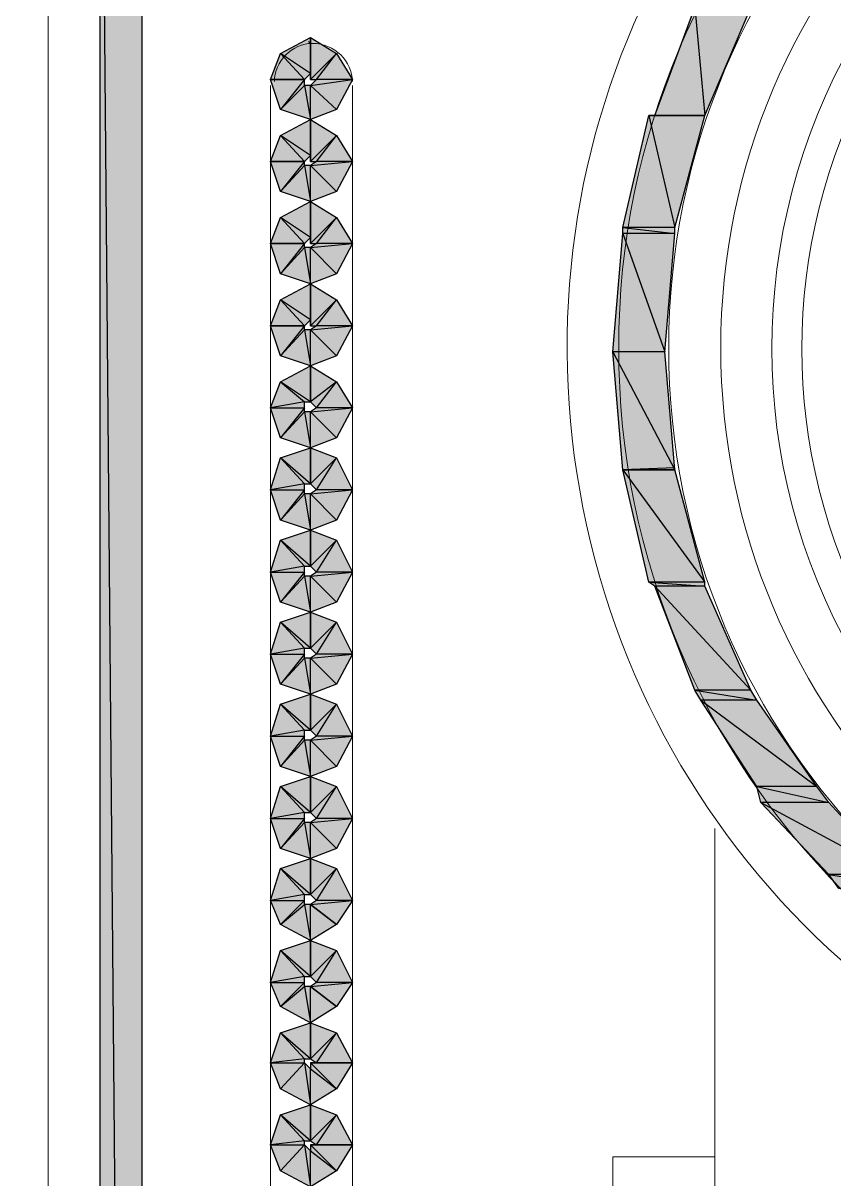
# Model space of a CAD drawing. Header units: millimetres. Extents: x 53 to 176, y -29 to 32.
# Drawn here: x 119.79 to 120.355, y -10.831 to -10.025 of the extents above; entities that cross this region are included whole.
import ezdxf

# ---------------------------------------------------------------- set-up
doc = ezdxf.new("R2010")
doc.units = ezdxf.units.MM
doc.layers.add('15 - Quadro de medição', color=6, linetype='Continuous')

msp = doc.modelspace()

# ---------------------------------------------------------------- hatches: boundary and pattern name
at = {"layer": '15 - Quadro de medição', "true_color": 0x000007}
h = msp.add_hatch(color=7, dxfattribs=at)
h.paths.add_polyline_path([(119.87278, -9.68853), (119.84345, -9.68853), (119.87278, -13.03237)])
h.paths.add_polyline_path([(119.84345, -9.68853), (119.87278, -13.03237), (119.84345, -13.03237)])
h = msp.add_hatch(color=7, dxfattribs=at)
h.paths.add_polyline_path([(119.87278, -9.68853), (119.84345, -9.68853), (119.87278, -13.03237)])
h.paths.add_polyline_path([(119.84345, -9.68853), (119.87278, -13.03237), (119.84345, -13.03237)])
h = msp.add_hatch(color=7, dxfattribs=at)
h.paths.add_polyline_path([(120.29739, -10.01398), (120.25828, -10.01398), (120.26527, -10.0894)])
h.paths.add_polyline_path([(120.25828, -10.01398), (120.26527, -10.0894), (120.23035, -10.0894)])
h = msp.add_hatch(color=7, dxfattribs=at)
h.paths.add_polyline_path([(120.01944, -10.06426), (119.9943, -10.06426), (120.00826, -10.0461)])
h.paths.add_polyline_path([(119.9943, -10.06426), (120.00826, -10.0461), (119.99011, -10.06426)])
h.paths.add_polyline_path([(120.00826, -10.0461), (119.99011, -10.06426), (119.99011, -10.03493)])
h.paths.add_polyline_path([(119.99011, -10.06426), (119.99011, -10.03493), (119.99011, -10.06007)])
h.paths.add_polyline_path([(119.99011, -10.03493), (119.99011, -10.06007), (119.96915, -10.0461)])
h.paths.add_polyline_path([(119.99011, -10.06007), (119.96915, -10.0461), (119.98591, -10.06426)])
h.paths.add_polyline_path([(119.96915, -10.0461), (119.98591, -10.06426), (119.96217, -10.06426)])
h = msp.add_hatch(color=7, dxfattribs=at)
h.paths.add_polyline_path([(119.96217, -10.06426), (119.98591, -10.06426), (119.96915, -10.08521)])
h.paths.add_polyline_path([(119.98591, -10.06426), (119.96915, -10.08521), (119.98591, -10.06845)])
h.paths.add_polyline_path([(119.96915, -10.08521), (119.98591, -10.06845), (119.99011, -10.0922)])
h.paths.add_polyline_path([(119.98591, -10.06845), (119.99011, -10.0922), (119.99011, -10.06845)])
h.paths.add_polyline_path([(119.99011, -10.0922), (119.99011, -10.06845), (120.00826, -10.08521)])
h = msp.add_hatch(color=7, dxfattribs=at)
h.paths.add_polyline_path([(120.00826, -10.08521), (119.99011, -10.06845), (120.01944, -10.06426)])
h.paths.add_polyline_path([(119.99011, -10.06845), (120.01944, -10.06426), (119.9943, -10.06426)])
h = msp.add_hatch(color=7, dxfattribs=at)
h.paths.add_polyline_path([(120.01944, -10.12153), (119.9943, -10.12153), (120.00826, -10.10337)])
h.paths.add_polyline_path([(119.9943, -10.12153), (120.00826, -10.10337), (119.99011, -10.12153)])
h.paths.add_polyline_path([(120.00826, -10.10337), (119.99011, -10.12153), (119.99011, -10.0922)])
h.paths.add_polyline_path([(119.99011, -10.12153), (119.99011, -10.0922), (119.99011, -10.11734)])
h.paths.add_polyline_path([(119.99011, -10.0922), (119.99011, -10.11734), (119.96915, -10.10337)])
h.paths.add_polyline_path([(119.99011, -10.11734), (119.96915, -10.10337), (119.98591, -10.12153)])
h.paths.add_polyline_path([(119.96915, -10.10337), (119.98591, -10.12153), (119.96217, -10.12153)])
h = msp.add_hatch(color=7, dxfattribs=at)
h.paths.add_polyline_path([(120.26527, -10.0894), (120.22616, -10.0894), (120.24432, -10.16762)])
h.paths.add_polyline_path([(120.22616, -10.0894), (120.24432, -10.16762), (120.208, -10.16762)])
h = msp.add_hatch(color=7, dxfattribs=at)
h.paths.add_polyline_path([(119.96217, -10.12153), (119.98591, -10.12153), (119.96915, -10.14248)])
h.paths.add_polyline_path([(119.98591, -10.12153), (119.96915, -10.14248), (119.98591, -10.12432)])
h.paths.add_polyline_path([(119.96915, -10.14248), (119.98591, -10.12432), (119.99011, -10.14946)])
h.paths.add_polyline_path([(119.98591, -10.12432), (119.99011, -10.14946), (119.99011, -10.12432)])
h.paths.add_polyline_path([(119.99011, -10.14946), (119.99011, -10.12432), (120.00826, -10.14248)])
h = msp.add_hatch(color=7, dxfattribs=at)
h.paths.add_polyline_path([(120.00826, -10.14248), (119.99011, -10.12432), (120.01944, -10.12153)])
h.paths.add_polyline_path([(119.99011, -10.12432), (120.01944, -10.12153), (119.9943, -10.12153)])
h = msp.add_hatch(color=7, dxfattribs=at)
h.paths.add_polyline_path([(120.01944, -10.1788), (119.9943, -10.1788), (120.00826, -10.16064)])
h.paths.add_polyline_path([(119.9943, -10.1788), (120.00826, -10.16064), (119.99011, -10.1788)])
h.paths.add_polyline_path([(120.00826, -10.16064), (119.99011, -10.1788), (119.99011, -10.14946)])
h.paths.add_polyline_path([(119.99011, -10.1788), (119.99011, -10.14946), (119.99011, -10.17461)])
h.paths.add_polyline_path([(119.99011, -10.14946), (119.99011, -10.17461), (119.96915, -10.16064)])
h.paths.add_polyline_path([(119.99011, -10.17461), (119.96915, -10.16064), (119.98591, -10.1788)])
h.paths.add_polyline_path([(119.96915, -10.16064), (119.98591, -10.1788), (119.96217, -10.1788)])
h = msp.add_hatch(color=7, dxfattribs=at)
h.paths.add_polyline_path([(120.24432, -10.17181), (120.208, -10.17181), (120.23733, -10.25422)])
h.paths.add_polyline_path([(120.208, -10.17181), (120.23733, -10.25422), (120.20102, -10.25422)])
h = msp.add_hatch(color=7, dxfattribs=at)
h.paths.add_polyline_path([(120.24432, -10.16762), (120.208, -10.16762), (120.24432, -10.17181)])
h.paths.add_polyline_path([(120.208, -10.16762), (120.24432, -10.17181), (120.208, -10.17181)])
h = msp.add_hatch(color=7, dxfattribs=at)
h.paths.add_polyline_path([(119.96217, -10.1788), (119.98591, -10.1788), (119.96915, -10.19975)])
h.paths.add_polyline_path([(119.98591, -10.1788), (119.96915, -10.19975), (119.98591, -10.18159)])
h.paths.add_polyline_path([(119.96915, -10.19975), (119.98591, -10.18159), (119.99011, -10.20673)])
h.paths.add_polyline_path([(119.98591, -10.18159), (119.99011, -10.20673), (119.99011, -10.18159)])
h.paths.add_polyline_path([(119.99011, -10.20673), (119.99011, -10.18159), (120.00826, -10.19975)])
h = msp.add_hatch(color=7, dxfattribs=at)
h.paths.add_polyline_path([(120.00826, -10.19975), (119.99011, -10.18159), (120.01944, -10.1788)])
h.paths.add_polyline_path([(119.99011, -10.18159), (120.01944, -10.1788), (119.9943, -10.1788)])
h = msp.add_hatch(color=7, dxfattribs=at)
h.paths.add_polyline_path([(120.01944, -10.23606), (119.9943, -10.23606), (120.00826, -10.2179)])
h.paths.add_polyline_path([(119.9943, -10.23606), (120.00826, -10.2179), (119.99011, -10.23606)])
h.paths.add_polyline_path([(120.00826, -10.2179), (119.99011, -10.23606), (119.99011, -10.20673)])
h.paths.add_polyline_path([(119.99011, -10.23606), (119.99011, -10.20673), (119.99011, -10.23187)])
h.paths.add_polyline_path([(119.99011, -10.20673), (119.99011, -10.23187), (119.96915, -10.2179)])
h.paths.add_polyline_path([(119.99011, -10.23187), (119.96915, -10.2179), (119.98591, -10.23606)])
h.paths.add_polyline_path([(119.96915, -10.2179), (119.98591, -10.23606), (119.96217, -10.23606)])
h = msp.add_hatch(color=7, dxfattribs=at)
h.paths.add_polyline_path([(119.96217, -10.23606), (119.98591, -10.23606), (119.96915, -10.25701)])
h.paths.add_polyline_path([(119.98591, -10.23606), (119.96915, -10.25701), (119.98591, -10.23886)])
h.paths.add_polyline_path([(119.96915, -10.25701), (119.98591, -10.23886), (119.99011, -10.264)])
h.paths.add_polyline_path([(119.98591, -10.23886), (119.99011, -10.264), (119.99011, -10.23886)])
h.paths.add_polyline_path([(119.99011, -10.264), (119.99011, -10.23886), (120.00826, -10.25701)])
h = msp.add_hatch(color=7, dxfattribs=at)
h.paths.add_polyline_path([(120.00826, -10.25701), (119.99011, -10.23886), (120.01944, -10.23606)])
h.paths.add_polyline_path([(119.99011, -10.23886), (120.01944, -10.23606), (119.9943, -10.23606)])
h = msp.add_hatch(color=7, dxfattribs=at)
h.paths.add_polyline_path([(120.23733, -10.25422), (120.20102, -10.25422), (120.24432, -10.33663)])
h.paths.add_polyline_path([(120.20102, -10.25422), (120.24432, -10.33663), (120.208, -10.33663)])
h = msp.add_hatch(color=7, dxfattribs=at)
h.paths.add_polyline_path([(119.99011, -10.264), (119.99011, -10.28914), (119.96915, -10.27517)])
h.paths.add_polyline_path([(119.99011, -10.28914), (119.96915, -10.27517), (119.98591, -10.28914)])
h.paths.add_polyline_path([(119.96915, -10.27517), (119.98591, -10.28914), (119.96217, -10.29333)])
h.paths.add_polyline_path([(119.98591, -10.28914), (119.96217, -10.29333), (119.98591, -10.29333)])
h.paths.add_polyline_path([(119.96217, -10.29333), (119.98591, -10.29333), (119.96915, -10.31428)])
h.paths.add_polyline_path([(119.98591, -10.29333), (119.96915, -10.31428), (119.98591, -10.29612)])
h.paths.add_polyline_path([(119.96915, -10.31428), (119.98591, -10.29612), (119.99011, -10.32126)])
h.paths.add_polyline_path([(119.98591, -10.29612), (119.99011, -10.32126), (119.99011, -10.29612)])
h.paths.add_polyline_path([(119.99011, -10.32126), (119.99011, -10.29612), (120.00826, -10.31428)])
h = msp.add_hatch(color=7, dxfattribs=at)
h.paths.add_polyline_path([(120.01944, -10.29333), (119.9943, -10.29333), (120.00826, -10.27517)])
h.paths.add_polyline_path([(119.9943, -10.29333), (120.00826, -10.27517), (119.99011, -10.28914)])
h.paths.add_polyline_path([(120.00826, -10.27517), (119.99011, -10.28914), (119.99011, -10.264)])
h = msp.add_hatch(color=7, dxfattribs=at)
h.paths.add_polyline_path([(120.00826, -10.31428), (119.99011, -10.29612), (120.01944, -10.29333)])
h.paths.add_polyline_path([(119.99011, -10.29612), (120.01944, -10.29333), (119.9943, -10.29333)])
h = msp.add_hatch(color=7, dxfattribs=at)
h.paths.add_polyline_path([(119.99011, -10.32126), (119.99011, -10.34641), (119.96915, -10.32825)])
h.paths.add_polyline_path([(119.99011, -10.34641), (119.96915, -10.32825), (119.98591, -10.34641)])
h.paths.add_polyline_path([(119.96915, -10.32825), (119.98591, -10.34641), (119.96217, -10.3506)])
h.paths.add_polyline_path([(119.98591, -10.34641), (119.96217, -10.3506), (119.98591, -10.3506)])
h.paths.add_polyline_path([(119.96217, -10.3506), (119.98591, -10.3506), (119.96915, -10.37155)])
h.paths.add_polyline_path([(119.98591, -10.3506), (119.96915, -10.37155), (119.98591, -10.35339)])
h.paths.add_polyline_path([(119.96915, -10.37155), (119.98591, -10.35339), (119.99011, -10.37853)])
h.paths.add_polyline_path([(119.98591, -10.35339), (119.99011, -10.37853), (119.99011, -10.35339)])
h.paths.add_polyline_path([(119.99011, -10.37853), (119.99011, -10.35339), (120.00826, -10.37155)])
h = msp.add_hatch(color=7, dxfattribs=at)
h.paths.add_polyline_path([(120.01944, -10.3506), (119.9943, -10.3506), (120.00826, -10.32825)])
h.paths.add_polyline_path([(119.9943, -10.3506), (120.00826, -10.32825), (119.99011, -10.34641)])
h.paths.add_polyline_path([(120.00826, -10.32825), (119.99011, -10.34641), (119.99011, -10.32126)])
h = msp.add_hatch(color=7, dxfattribs=at)
h.paths.add_polyline_path([(120.208, -10.33663), (120.24432, -10.33663), (120.24432, -10.33523)])
h.paths.add_polyline_path([(120.24432, -10.33663), (120.24432, -10.33523), (120.208, -10.33663)])
h = msp.add_hatch(color=7, dxfattribs=at)
h.paths.add_polyline_path([(120.24432, -10.33663), (120.208, -10.33663), (120.26527, -10.41485)])
h.paths.add_polyline_path([(120.208, -10.33663), (120.26527, -10.41485), (120.22616, -10.41485)])
h = msp.add_hatch(color=7, dxfattribs=at)
h.paths.add_polyline_path([(120.00826, -10.37155), (119.99011, -10.35339), (120.01944, -10.3506)])
h.paths.add_polyline_path([(119.99011, -10.35339), (120.01944, -10.3506), (119.9943, -10.3506)])
h = msp.add_hatch(color=7, dxfattribs=at)
h.paths.add_polyline_path([(119.99011, -10.37853), (119.99011, -10.40367), (119.96915, -10.38552)])
h.paths.add_polyline_path([(119.99011, -10.40367), (119.96915, -10.38552), (119.98591, -10.40367)])
h.paths.add_polyline_path([(119.96915, -10.38552), (119.98591, -10.40367), (119.96217, -10.40786)])
h.paths.add_polyline_path([(119.98591, -10.40367), (119.96217, -10.40786), (119.98591, -10.40786)])
h.paths.add_polyline_path([(119.96217, -10.40786), (119.98591, -10.40786), (119.96915, -10.42882)])
h.paths.add_polyline_path([(119.98591, -10.40786), (119.96915, -10.42882), (119.98591, -10.41066)])
h.paths.add_polyline_path([(119.96915, -10.42882), (119.98591, -10.41066), (119.99011, -10.4358)])
h.paths.add_polyline_path([(119.98591, -10.41066), (119.99011, -10.4358), (119.99011, -10.41066)])
h.paths.add_polyline_path([(119.99011, -10.4358), (119.99011, -10.41066), (120.00826, -10.42882)])
h = msp.add_hatch(color=7, dxfattribs=at)
h.paths.add_polyline_path([(120.01944, -10.40786), (119.9943, -10.40786), (120.00826, -10.38552)])
h.paths.add_polyline_path([(119.9943, -10.40786), (120.00826, -10.38552), (119.99011, -10.40367)])
h.paths.add_polyline_path([(120.00826, -10.38552), (119.99011, -10.40367), (119.99011, -10.37853)])
h = msp.add_hatch(color=7, dxfattribs=at)
h.paths.add_polyline_path([(120.00826, -10.42882), (119.99011, -10.41066), (120.01944, -10.40786)])
h.paths.add_polyline_path([(119.99011, -10.41066), (120.01944, -10.40786), (119.9943, -10.40786)])
h = msp.add_hatch(color=7, dxfattribs=at)
h.paths.add_polyline_path([(120.26527, -10.41485), (120.22616, -10.41485), (120.26527, -10.41764)])
h.paths.add_polyline_path([(120.22616, -10.41485), (120.26527, -10.41764), (120.23035, -10.41764)])
h = msp.add_hatch(color=7, dxfattribs=at)
h.paths.add_polyline_path([(120.26527, -10.41764), (120.23035, -10.41764), (120.29739, -10.49027)])
h.paths.add_polyline_path([(120.23035, -10.41764), (120.29739, -10.49027), (120.25828, -10.49027)])
h = msp.add_hatch(color=7, dxfattribs=at)
h.paths.add_polyline_path([(119.99011, -10.4358), (119.99011, -10.46094), (119.96915, -10.44278)])
h.paths.add_polyline_path([(119.99011, -10.46094), (119.96915, -10.44278), (119.98591, -10.46094)])
h.paths.add_polyline_path([(119.96915, -10.44278), (119.98591, -10.46094), (119.96217, -10.46513)])
h.paths.add_polyline_path([(119.98591, -10.46094), (119.96217, -10.46513), (119.98591, -10.46513)])
h.paths.add_polyline_path([(119.96217, -10.46513), (119.98591, -10.46513), (119.96915, -10.48608)])
h.paths.add_polyline_path([(119.98591, -10.46513), (119.96915, -10.48608), (119.98591, -10.46792)])
h.paths.add_polyline_path([(119.96915, -10.48608), (119.98591, -10.46792), (119.99011, -10.49307)])
h.paths.add_polyline_path([(119.98591, -10.46792), (119.99011, -10.49307), (119.99011, -10.46792)])
h.paths.add_polyline_path([(119.99011, -10.49307), (119.99011, -10.46792), (120.00826, -10.48608)])
h = msp.add_hatch(color=7, dxfattribs=at)
h.paths.add_polyline_path([(120.01944, -10.46513), (119.9943, -10.46513), (120.00826, -10.44278)])
h.paths.add_polyline_path([(119.9943, -10.46513), (120.00826, -10.44278), (119.99011, -10.46094)])
h.paths.add_polyline_path([(120.00826, -10.44278), (119.99011, -10.46094), (119.99011, -10.4358)])
h = msp.add_hatch(color=7, dxfattribs=at)
h.paths.add_polyline_path([(120.00826, -10.48608), (119.99011, -10.46792), (120.01944, -10.46513)])
h.paths.add_polyline_path([(119.99011, -10.46792), (120.01944, -10.46513), (119.9943, -10.46513)])
h = msp.add_hatch(color=7, dxfattribs=at)
h.paths.add_polyline_path([(119.99011, -10.49307), (119.99011, -10.51821), (119.96915, -10.50005)])
h.paths.add_polyline_path([(119.99011, -10.51821), (119.96915, -10.50005), (119.98591, -10.51821)])
h.paths.add_polyline_path([(119.96915, -10.50005), (119.98591, -10.51821), (119.96217, -10.5224)])
h.paths.add_polyline_path([(119.98591, -10.51821), (119.96217, -10.5224), (119.98591, -10.5224)])
h.paths.add_polyline_path([(119.96217, -10.5224), (119.98591, -10.5224), (119.96915, -10.54335)])
h.paths.add_polyline_path([(119.98591, -10.5224), (119.96915, -10.54335), (119.98591, -10.52519)])
h.paths.add_polyline_path([(119.96915, -10.54335), (119.98591, -10.52519), (119.99011, -10.55033)])
h.paths.add_polyline_path([(119.98591, -10.52519), (119.99011, -10.55033), (119.99011, -10.52519)])
h.paths.add_polyline_path([(119.99011, -10.55033), (119.99011, -10.52519), (120.00826, -10.54335)])
h = msp.add_hatch(color=7, dxfattribs=at)
h.paths.add_polyline_path([(120.01944, -10.5224), (119.9943, -10.5224), (120.00826, -10.50005)])
h.paths.add_polyline_path([(119.9943, -10.5224), (120.00826, -10.50005), (119.99011, -10.51821)])
h.paths.add_polyline_path([(120.00826, -10.50005), (119.99011, -10.51821), (119.99011, -10.49307)])
h = msp.add_hatch(color=7, dxfattribs=at)
h.paths.add_polyline_path([(120.29739, -10.49027), (120.25828, -10.49027), (120.30158, -10.49726)])
h.paths.add_polyline_path([(120.25828, -10.49027), (120.30158, -10.49726), (120.26247, -10.49726)])
h = msp.add_hatch(color=7, dxfattribs=at)
h.paths.add_polyline_path([(120.30158, -10.49726), (120.26247, -10.49726), (120.34349, -10.55732)])
h.paths.add_polyline_path([(120.26247, -10.49726), (120.34349, -10.55732), (120.30158, -10.55732)])
h = msp.add_hatch(color=7, dxfattribs=at)
h.paths.add_polyline_path([(120.00826, -10.54335), (119.99011, -10.52519), (120.01944, -10.5224)])
h.paths.add_polyline_path([(119.99011, -10.52519), (120.01944, -10.5224), (119.9943, -10.5224)])
h = msp.add_hatch(color=7, dxfattribs=at)
h.paths.add_polyline_path([(119.99011, -10.55033), (119.99011, -10.57547), (119.96915, -10.55732)])
h.paths.add_polyline_path([(119.99011, -10.57547), (119.96915, -10.55732), (119.98591, -10.57547)])
h.paths.add_polyline_path([(119.96915, -10.55732), (119.98591, -10.57547), (119.96217, -10.57967)])
h.paths.add_polyline_path([(119.98591, -10.57547), (119.96217, -10.57967), (119.98591, -10.57967)])
h.paths.add_polyline_path([(119.96217, -10.57967), (119.98591, -10.57967), (119.96915, -10.60062)])
h.paths.add_polyline_path([(119.98591, -10.57967), (119.96915, -10.60062), (119.98591, -10.58246)])
h.paths.add_polyline_path([(119.96915, -10.60062), (119.98591, -10.58246), (119.99011, -10.6076)])
h.paths.add_polyline_path([(119.98591, -10.58246), (119.99011, -10.6076), (119.99011, -10.58246)])
h.paths.add_polyline_path([(119.99011, -10.6076), (119.99011, -10.58246), (120.00826, -10.60062)])
h = msp.add_hatch(color=7, dxfattribs=at)
h.paths.add_polyline_path([(120.01944, -10.57967), (119.9943, -10.57967), (120.00826, -10.55732)])
h.paths.add_polyline_path([(119.9943, -10.57967), (120.00826, -10.55732), (119.99011, -10.57547)])
h.paths.add_polyline_path([(120.00826, -10.55732), (119.99011, -10.57547), (119.99011, -10.55033)])
h = msp.add_hatch(color=7, dxfattribs=at)
h.paths.add_polyline_path([(120.34349, -10.55732), (120.30158, -10.55732), (120.35187, -10.56849)])
h.paths.add_polyline_path([(120.30158, -10.55732), (120.35187, -10.56849), (120.30438, -10.56849)])
h = msp.add_hatch(color=7, dxfattribs=at)
h.paths.add_polyline_path([(120.35187, -10.56849), (120.30438, -10.56849), (120.39796, -10.61877)])
h.paths.add_polyline_path([(120.30438, -10.56849), (120.39796, -10.61877), (120.35187, -10.61877)])
h = msp.add_hatch(color=7, dxfattribs=at)
h.paths.add_polyline_path([(120.00826, -10.60062), (119.99011, -10.58246), (120.01944, -10.57967)])
h.paths.add_polyline_path([(119.99011, -10.58246), (120.01944, -10.57967), (119.9943, -10.57967)])
h = msp.add_hatch(color=7, dxfattribs=at)
h.paths.add_polyline_path([(119.99011, -10.6076), (119.99011, -10.63274), (119.96915, -10.61458)])
h.paths.add_polyline_path([(119.99011, -10.63274), (119.96915, -10.61458), (119.98591, -10.63274)])
h.paths.add_polyline_path([(119.96915, -10.61458), (119.98591, -10.63274), (119.96217, -10.63693)])
h.paths.add_polyline_path([(119.98591, -10.63274), (119.96217, -10.63693), (119.98591, -10.63693)])
h.paths.add_polyline_path([(119.96217, -10.63693), (119.98591, -10.63693), (119.96915, -10.65369)])
h.paths.add_polyline_path([(119.98591, -10.63693), (119.96915, -10.65369), (119.98591, -10.63973)])
h.paths.add_polyline_path([(119.96915, -10.65369), (119.98591, -10.63973), (119.99011, -10.66487)])
h.paths.add_polyline_path([(119.98591, -10.63973), (119.99011, -10.66487), (119.99011, -10.63973)])
h.paths.add_polyline_path([(119.99011, -10.66487), (119.99011, -10.63973), (120.00826, -10.65369)])
h = msp.add_hatch(color=7, dxfattribs=at)
h.paths.add_polyline_path([(120.01944, -10.63693), (119.9943, -10.63693), (120.00826, -10.61458)])
h.paths.add_polyline_path([(119.9943, -10.63693), (120.00826, -10.61458), (119.99011, -10.63274)])
h.paths.add_polyline_path([(120.00826, -10.61458), (119.99011, -10.63274), (119.99011, -10.6076)])
h = msp.add_hatch(color=7, dxfattribs=at)
h.paths.add_polyline_path([(120.39796, -10.61877), (120.35187, -10.61877), (120.41193, -10.62855)])
h.paths.add_polyline_path([(120.35187, -10.61877), (120.41193, -10.62855), (120.35885, -10.62855)])
h = msp.add_hatch(color=7, dxfattribs=at)
h.paths.add_polyline_path([(120.00826, -10.65369), (119.99011, -10.63973), (120.01944, -10.63693)])
h.paths.add_polyline_path([(119.99011, -10.63973), (120.01944, -10.63693), (119.9943, -10.63693)])
h = msp.add_hatch(color=7, dxfattribs=at)
h.paths.add_polyline_path([(119.99011, -10.66487), (119.99011, -10.69001), (119.96915, -10.67185)])
h.paths.add_polyline_path([(119.99011, -10.69001), (119.96915, -10.67185), (119.98591, -10.69001)])
h.paths.add_polyline_path([(119.96915, -10.67185), (119.98591, -10.69001), (119.96217, -10.6942)])
h.paths.add_polyline_path([(119.98591, -10.69001), (119.96217, -10.6942), (119.98591, -10.6942)])
h.paths.add_polyline_path([(119.96217, -10.6942), (119.98591, -10.6942), (119.96915, -10.71096)])
h.paths.add_polyline_path([(119.98591, -10.6942), (119.96915, -10.71096), (119.98591, -10.69699)])
h.paths.add_polyline_path([(119.96915, -10.71096), (119.98591, -10.69699), (119.99011, -10.72213)])
h.paths.add_polyline_path([(119.98591, -10.69699), (119.99011, -10.72213), (119.99011, -10.69699)])
h.paths.add_polyline_path([(119.99011, -10.72213), (119.99011, -10.69699), (120.00826, -10.71096)])
h = msp.add_hatch(color=7, dxfattribs=at)
h.paths.add_polyline_path([(120.01944, -10.6942), (119.9943, -10.6942), (120.00826, -10.67185)])
h.paths.add_polyline_path([(119.9943, -10.6942), (120.00826, -10.67185), (119.99011, -10.69001)])
h.paths.add_polyline_path([(120.00826, -10.67185), (119.99011, -10.69001), (119.99011, -10.66487)])
h = msp.add_hatch(color=7, dxfattribs=at)
h.paths.add_polyline_path([(120.00826, -10.71096), (119.99011, -10.69699), (120.01944, -10.6942)])
h.paths.add_polyline_path([(119.99011, -10.69699), (120.01944, -10.6942), (119.9943, -10.6942)])
h = msp.add_hatch(color=7, dxfattribs=at)
h.paths.add_polyline_path([(119.99011, -10.72213), (119.99011, -10.74728), (119.96915, -10.72912)])
h.paths.add_polyline_path([(119.99011, -10.74728), (119.96915, -10.72912), (119.98591, -10.74728)])
h.paths.add_polyline_path([(119.96915, -10.72912), (119.98591, -10.74728), (119.96217, -10.75007)])
h.paths.add_polyline_path([(119.98591, -10.74728), (119.96217, -10.75007), (119.98591, -10.75007)])
h.paths.add_polyline_path([(119.96217, -10.75007), (119.98591, -10.75007), (119.96915, -10.76823)])
h = msp.add_hatch(color=7, dxfattribs=at)
h.paths.add_polyline_path([(120.01944, -10.75007), (119.9943, -10.75007), (120.00826, -10.72912)])
h.paths.add_polyline_path([(119.9943, -10.75007), (120.00826, -10.72912), (119.99011, -10.74728)])
h.paths.add_polyline_path([(120.00826, -10.72912), (119.99011, -10.74728), (119.99011, -10.72213)])
h = msp.add_hatch(color=7, dxfattribs=at)
h.paths.add_polyline_path([(119.96915, -10.76823), (119.98591, -10.75007), (119.99011, -10.7794)])
h.paths.add_polyline_path([(119.98591, -10.75007), (119.99011, -10.7794), (119.99011, -10.75426)])
h.paths.add_polyline_path([(119.99011, -10.7794), (119.99011, -10.75426), (120.00826, -10.76823)])
h.paths.add_polyline_path([(119.99011, -10.75426), (120.00826, -10.76823), (119.99011, -10.75007)])
h.paths.add_polyline_path([(120.00826, -10.76823), (119.99011, -10.75007), (120.01944, -10.75007)])
h.paths.add_polyline_path([(119.99011, -10.75007), (120.01944, -10.75007), (119.9943, -10.75007)])
h = msp.add_hatch(color=7, dxfattribs=at)
h.paths.add_polyline_path([(119.99011, -10.7794), (119.99011, -10.80454), (119.96915, -10.78639)])
h.paths.add_polyline_path([(119.99011, -10.80454), (119.96915, -10.78639), (119.98591, -10.80454)])
h.paths.add_polyline_path([(119.96915, -10.78639), (119.98591, -10.80454), (119.96217, -10.80734)])
h.paths.add_polyline_path([(119.98591, -10.80454), (119.96217, -10.80734), (119.98591, -10.80734)])
h.paths.add_polyline_path([(119.96217, -10.80734), (119.98591, -10.80734), (119.96915, -10.82549)])
h = msp.add_hatch(color=7, dxfattribs=at)
h.paths.add_polyline_path([(120.01944, -10.80734), (119.9943, -10.80734), (120.00826, -10.78639)])
h.paths.add_polyline_path([(119.9943, -10.80734), (120.00826, -10.78639), (119.99011, -10.80454)])
h.paths.add_polyline_path([(120.00826, -10.78639), (119.99011, -10.80454), (119.99011, -10.7794)])
h = msp.add_hatch(color=7, dxfattribs=at)
h.paths.add_polyline_path([(119.96915, -10.82549), (119.98591, -10.80734), (119.99011, -10.83667)])
h.paths.add_polyline_path([(119.98591, -10.80734), (119.99011, -10.83667), (119.99011, -10.81153)])
h.paths.add_polyline_path([(119.99011, -10.83667), (119.99011, -10.81153), (120.00826, -10.82549)])
h.paths.add_polyline_path([(119.99011, -10.81153), (120.00826, -10.82549), (119.99011, -10.80734)])
h.paths.add_polyline_path([(120.00826, -10.82549), (119.99011, -10.80734), (120.01944, -10.80734)])
h.paths.add_polyline_path([(119.99011, -10.80734), (120.01944, -10.80734), (119.9943, -10.80734)])

# ---------------------------------------------------------------- linework, layer by layer
at = {"layer": '15 - Quadro de medição', "color": 7, "linetype": 'Continuous', "lineweight": 20, "true_color": 0x000007}
for points in [[(117.95223, -9.32817), (119.80713, -9.32817), (119.80713, -13.03237), (117.95223, -13.03237)], [(119.80713, -9.32817), (121.66063, -9.32817), (121.66063, -13.03237), (119.80713, -13.03237)]]:
    msp.add_lwpolyline(points, close=True, dxfattribs=at)
for points in [[(119.87278, -13.03237), (119.87278, -9.47483), (119.87278, -9.47483)], [(119.80713, -9.55305), (119.80713, -13.03237), (117.95223, -13.03237), (117.95223, -9.55305)], [(121.66063, -9.55305), (121.66063, -13.03237), (119.80713, -13.03237), (119.80713, -9.55305)], [(119.84345, -9.68853), (119.84345, -13.03237), (119.87278, -13.03237), (119.82948, -13.03237)], [(119.87278, -13.03237), (119.84345, -13.03237), (119.84345, -9.68853)], [(119.99011, -10.03912), (119.98871, -10.03772), (119.98871, -10.03772)], [(119.96217, -10.97634), (119.96217, -10.06845), (119.96217, -10.06845)], [(120.01944, -10.06845), (120.01944, -10.97634), (120.01944, -10.97634)], [(119.99011, -10.50424), (119.99011, -10.49307), (119.99011, -10.49307)], [(120.27225, -10.92885), (120.27225, -10.58665), (120.27225, -10.58665)], [(120.20102, -10.92885), (120.20102, -10.81572), (120.27225, -10.81572)]]:
    msp.add_lwpolyline(points, dxfattribs=at)
at = {"layer": '15 - Quadro de medição', "color": 7, "linetype": 'Continuous', "lineweight": -2, "true_color": 0x000007}
for points in [[(119.87278, -9.68853), (119.84345, -9.68853), (119.87278, -13.03237)], [(119.84345, -9.68853), (119.87278, -13.03237), (119.84345, -13.03237)], [(119.87278, -9.68853), (119.84345, -9.68853), (119.87278, -13.03237)], [(119.84345, -9.68853), (119.87278, -13.03237), (119.84345, -13.03237)], [(120.25828, -10.01398), (120.26527, -10.0894), (120.23035, -10.0894)], [(120.29739, -10.01398), (120.25828, -10.01398), (120.26527, -10.0894)], [(119.99011, -10.03493), (119.99011, -10.06007), (119.96915, -10.0461)], [(120.00826, -10.0461), (119.99011, -10.06426), (119.99011, -10.03493)], [(119.99011, -10.06426), (119.99011, -10.03493), (119.99011, -10.06007)], [(119.96915, -10.0461), (119.98591, -10.06426), (119.96217, -10.06426)], [(119.99011, -10.06007), (119.96915, -10.0461), (119.98591, -10.06426)], [(119.9943, -10.06426), (120.00826, -10.0461), (119.99011, -10.06426)], [(120.01944, -10.06426), (119.9943, -10.06426), (120.00826, -10.0461)], [(119.96217, -10.06426), (119.98591, -10.06426), (119.96915, -10.08521)], [(119.98591, -10.06426), (119.96915, -10.08521), (119.98591, -10.06845)], [(120.00826, -10.08521), (119.99011, -10.06845), (120.01944, -10.06426)], [(119.99011, -10.06845), (120.01944, -10.06426), (119.9943, -10.06426)], [(119.96915, -10.08521), (119.98591, -10.06845), (119.99011, -10.0922)], [(119.98591, -10.06845), (119.99011, -10.0922), (119.99011, -10.06845)], [(119.99011, -10.0922), (119.99011, -10.06845), (120.00826, -10.08521)], [(119.99011, -10.0922), (119.99011, -10.11734), (119.96915, -10.10337)], [(120.00826, -10.10337), (119.99011, -10.12153), (119.99011, -10.0922)], [(119.99011, -10.12153), (119.99011, -10.0922), (119.99011, -10.11734)], [(120.22616, -10.0894), (120.24432, -10.16762), (120.208, -10.16762)], [(120.23035, -10.0894), (120.26527, -10.0894), (120.22616, -10.0894)], [(120.26527, -10.0894), (120.22616, -10.0894), (120.24432, -10.16762)], [(120.26527, -10.0894), (120.23035, -10.0894)], [(119.96915, -10.10337), (119.98591, -10.12153), (119.96217, -10.12153)], [(119.99011, -10.11734), (119.96915, -10.10337), (119.98591, -10.12153)], [(119.9943, -10.12153), (120.00826, -10.10337), (119.99011, -10.12153)], [(120.01944, -10.12153), (119.9943, -10.12153), (120.00826, -10.10337)], [(119.96217, -10.12153), (119.98591, -10.12153), (119.96915, -10.14248)], [(119.98591, -10.12153), (119.96915, -10.14248), (119.98591, -10.12432)], [(119.96915, -10.14248), (119.98591, -10.12432), (119.99011, -10.14946)], [(119.98591, -10.12432), (119.99011, -10.14946), (119.99011, -10.12432)], [(120.00826, -10.14248), (119.99011, -10.12432), (120.01944, -10.12153)], [(119.99011, -10.12432), (120.01944, -10.12153), (119.9943, -10.12153)], [(119.99011, -10.14946), (119.99011, -10.12432), (120.00826, -10.14248)], [(119.99011, -10.14946), (119.99011, -10.17461), (119.96915, -10.16064)], [(120.00826, -10.16064), (119.99011, -10.1788), (119.99011, -10.14946)], [(119.99011, -10.1788), (119.99011, -10.14946), (119.99011, -10.17461)], [(119.96915, -10.16064), (119.98591, -10.1788), (119.96217, -10.1788)], [(119.99011, -10.17461), (119.96915, -10.16064), (119.98591, -10.1788)], [(119.9943, -10.1788), (120.00826, -10.16064), (119.99011, -10.1788)], [(120.01944, -10.1788), (119.9943, -10.1788), (120.00826, -10.16064)], [(120.208, -10.17181), (120.23733, -10.25422), (120.20102, -10.25422)], [(120.24432, -10.16762), (120.208, -10.16762), (120.24432, -10.17181)], [(120.208, -10.16762), (120.24432, -10.17181), (120.208, -10.17181)], [(120.24432, -10.17181), (120.208, -10.17181), (120.23733, -10.25422)], [(119.96217, -10.1788), (119.98591, -10.1788), (119.96915, -10.19975)], [(119.98591, -10.1788), (119.96915, -10.19975), (119.98591, -10.18159)], [(120.00826, -10.19975), (119.99011, -10.18159), (120.01944, -10.1788)], [(119.99011, -10.18159), (120.01944, -10.1788), (119.9943, -10.1788)], [(119.96915, -10.19975), (119.98591, -10.18159), (119.99011, -10.20673)], [(119.98591, -10.18159), (119.99011, -10.20673), (119.99011, -10.18159)], [(119.99011, -10.20673), (119.99011, -10.18159), (120.00826, -10.19975)], [(119.99011, -10.20673), (119.99011, -10.23187), (119.96915, -10.2179)], [(120.00826, -10.2179), (119.99011, -10.23606), (119.99011, -10.20673)], [(119.99011, -10.23606), (119.99011, -10.20673), (119.99011, -10.23187)], [(119.96915, -10.2179), (119.98591, -10.23606), (119.96217, -10.23606)], [(119.99011, -10.23187), (119.96915, -10.2179), (119.98591, -10.23606)], [(119.9943, -10.23606), (120.00826, -10.2179), (119.99011, -10.23606)], [(120.01944, -10.23606), (119.9943, -10.23606), (120.00826, -10.2179)], [(119.96217, -10.23606), (119.98591, -10.23606), (119.96915, -10.25701)], [(119.98591, -10.23606), (119.96915, -10.25701), (119.98591, -10.23886)], [(120.00826, -10.25701), (119.99011, -10.23886), (120.01944, -10.23606)], [(119.99011, -10.23886), (120.01944, -10.23606), (119.9943, -10.23606)], [(119.96915, -10.25701), (119.98591, -10.23886), (119.99011, -10.264)], [(119.98591, -10.23886), (119.99011, -10.264), (119.99011, -10.23886)], [(119.99011, -10.264), (119.99011, -10.23886), (120.00826, -10.25701)], [(120.23733, -10.25422), (120.20102, -10.25422), (120.24432, -10.33663)], [(120.20102, -10.25422), (120.24432, -10.33663), (120.208, -10.33663)], [(119.99011, -10.264), (119.99011, -10.28914), (119.96915, -10.27517)], [(120.00826, -10.27517), (119.99011, -10.28914), (119.99011, -10.264)], [(119.96915, -10.27517), (119.98591, -10.28914), (119.96217, -10.29333)], [(119.99011, -10.28914), (119.96915, -10.27517), (119.98591, -10.28914)], [(119.9943, -10.29333), (120.00826, -10.27517), (119.99011, -10.28914)], [(120.01944, -10.29333), (119.9943, -10.29333), (120.00826, -10.27517)], [(119.98591, -10.28914), (119.96217, -10.29333), (119.98591, -10.29333)], [(119.96217, -10.29333), (119.98591, -10.29333), (119.96915, -10.31428)], [(119.98591, -10.29333), (119.96915, -10.31428), (119.98591, -10.29612)], [(120.00826, -10.31428), (119.99011, -10.29612), (120.01944, -10.29333)], [(119.99011, -10.29612), (120.01944, -10.29333), (119.9943, -10.29333)], [(119.96915, -10.31428), (119.98591, -10.29612), (119.99011, -10.32126)], [(119.98591, -10.29612), (119.99011, -10.32126), (119.99011, -10.29612)], [(119.99011, -10.32126), (119.99011, -10.29612), (120.00826, -10.31428)], [(119.99011, -10.32126), (119.99011, -10.34641), (119.96915, -10.32825)], [(120.00826, -10.32825), (119.99011, -10.34641), (119.99011, -10.32126)], [(119.96915, -10.32825), (119.98591, -10.34641), (119.96217, -10.3506)], [(119.99011, -10.34641), (119.96915, -10.32825), (119.98591, -10.34641)], [(119.9943, -10.3506), (120.00826, -10.32825), (119.99011, -10.34641)], [(120.01944, -10.3506), (119.9943, -10.3506), (120.00826, -10.32825)], [(120.208, -10.33663), (120.24432, -10.33663), (120.24432, -10.33523)], [(120.24432, -10.33663), (120.24432, -10.33523), (120.208, -10.33663)], [(120.24432, -10.33663), (120.208, -10.33663), (120.26527, -10.41485)], [(120.208, -10.33663), (120.26527, -10.41485), (120.22616, -10.41485)], [(119.98591, -10.34641), (119.96217, -10.3506), (119.98591, -10.3506)], [(119.96217, -10.3506), (119.98591, -10.3506), (119.96915, -10.37155)], [(119.98591, -10.3506), (119.96915, -10.37155), (119.98591, -10.35339)], [(119.96915, -10.37155), (119.98591, -10.35339), (119.99011, -10.37853)], [(119.98591, -10.35339), (119.99011, -10.37853), (119.99011, -10.35339)], [(120.00826, -10.37155), (119.99011, -10.35339), (120.01944, -10.3506)], [(119.99011, -10.35339), (120.01944, -10.3506), (119.9943, -10.3506)], [(119.99011, -10.37853), (119.99011, -10.35339), (120.00826, -10.37155)], [(119.99011, -10.37853), (119.99011, -10.40367), (119.96915, -10.38552)], [(120.00826, -10.38552), (119.99011, -10.40367), (119.99011, -10.37853)], [(119.96915, -10.38552), (119.98591, -10.40367), (119.96217, -10.40786)], [(119.99011, -10.40367), (119.96915, -10.38552), (119.98591, -10.40367)], [(119.9943, -10.40786), (120.00826, -10.38552), (119.99011, -10.40367)], [(120.01944, -10.40786), (119.9943, -10.40786), (120.00826, -10.38552)], [(119.98591, -10.40367), (119.96217, -10.40786), (119.98591, -10.40786)], [(119.96217, -10.40786), (119.98591, -10.40786), (119.96915, -10.42882)], [(119.98591, -10.40786), (119.96915, -10.42882), (119.98591, -10.41066)], [(119.96915, -10.42882), (119.98591, -10.41066), (119.99011, -10.4358)], [(119.98591, -10.41066), (119.99011, -10.4358), (119.99011, -10.41066)], [(120.00826, -10.42882), (119.99011, -10.41066), (120.01944, -10.40786)], [(119.99011, -10.41066), (120.01944, -10.40786), (119.9943, -10.40786)], [(119.99011, -10.4358), (119.99011, -10.41066), (120.00826, -10.42882)], [(120.26527, -10.41485), (120.22616, -10.41485), (120.26527, -10.41764)], [(120.22616, -10.41485), (120.26527, -10.41764), (120.23035, -10.41764)], [(120.26527, -10.41764), (120.23035, -10.41764), (120.29739, -10.49027)], [(120.23035, -10.41764), (120.29739, -10.49027), (120.25828, -10.49027)], [(119.99011, -10.4358), (119.99011, -10.46094), (119.96915, -10.44278)], [(120.00826, -10.44278), (119.99011, -10.46094), (119.99011, -10.4358)], [(119.96915, -10.44278), (119.98591, -10.46094), (119.96217, -10.46513)], [(119.99011, -10.46094), (119.96915, -10.44278), (119.98591, -10.46094)], [(119.9943, -10.46513), (120.00826, -10.44278), (119.99011, -10.46094)], [(120.01944, -10.46513), (119.9943, -10.46513), (120.00826, -10.44278)], [(119.98591, -10.46094), (119.96217, -10.46513), (119.98591, -10.46513)], [(119.96217, -10.46513), (119.98591, -10.46513), (119.96915, -10.48608)], [(119.98591, -10.46513), (119.96915, -10.48608), (119.98591, -10.46792)], [(119.96915, -10.48608), (119.98591, -10.46792), (119.99011, -10.49307)], [(119.98591, -10.46792), (119.99011, -10.49307), (119.99011, -10.46792)], [(120.00826, -10.48608), (119.99011, -10.46792), (120.01944, -10.46513)], [(119.99011, -10.46792), (120.01944, -10.46513), (119.9943, -10.46513)], [(119.99011, -10.49307), (119.99011, -10.46792), (120.00826, -10.48608)], [(119.99011, -10.49307), (119.99011, -10.51821), (119.96915, -10.50005)], [(120.00826, -10.50005), (119.99011, -10.51821), (119.99011, -10.49307)], [(120.29739, -10.49027), (120.25828, -10.49027), (120.30158, -10.49726)], [(120.25828, -10.49027), (120.30158, -10.49726), (120.26247, -10.49726)], [(119.96915, -10.50005), (119.98591, -10.51821), (119.96217, -10.5224)], [(119.99011, -10.51821), (119.96915, -10.50005), (119.98591, -10.51821)], [(119.9943, -10.5224), (120.00826, -10.50005), (119.99011, -10.51821)], [(120.01944, -10.5224), (119.9943, -10.5224), (120.00826, -10.50005)], [(120.30158, -10.49726), (120.26247, -10.49726), (120.34349, -10.55732)], [(120.26247, -10.49726), (120.34349, -10.55732), (120.30158, -10.55732)], [(119.98591, -10.51821), (119.96217, -10.5224), (119.98591, -10.5224)], [(119.96217, -10.5224), (119.98591, -10.5224), (119.96915, -10.54335)], [(119.98591, -10.5224), (119.96915, -10.54335), (119.98591, -10.52519)], [(119.96915, -10.54335), (119.98591, -10.52519), (119.99011, -10.55033)], [(119.98591, -10.52519), (119.99011, -10.55033), (119.99011, -10.52519)], [(120.00826, -10.54335), (119.99011, -10.52519), (120.01944, -10.5224)], [(119.99011, -10.52519), (120.01944, -10.5224), (119.9943, -10.5224)], [(119.99011, -10.55033), (119.99011, -10.52519), (120.00826, -10.54335)], [(119.99011, -10.55033), (119.99011, -10.57547), (119.96915, -10.55732)], [(120.00826, -10.55732), (119.99011, -10.57547), (119.99011, -10.55033)], [(119.96915, -10.55732), (119.98591, -10.57547), (119.96217, -10.57967)], [(119.99011, -10.57547), (119.96915, -10.55732), (119.98591, -10.57547)], [(119.9943, -10.57967), (120.00826, -10.55732), (119.99011, -10.57547)], [(120.01944, -10.57967), (119.9943, -10.57967), (120.00826, -10.55732)], [(120.34349, -10.55732), (120.30158, -10.55732), (120.35187, -10.56849)], [(120.30158, -10.55732), (120.35187, -10.56849), (120.30438, -10.56849)], [(119.98591, -10.57547), (119.96217, -10.57967), (119.98591, -10.57967)], [(120.35187, -10.56849), (120.30438, -10.56849), (120.39796, -10.61877)], [(120.30438, -10.56849), (120.39796, -10.61877), (120.35187, -10.61877)], [(119.96217, -10.57967), (119.98591, -10.57967), (119.96915, -10.60062)], [(119.98591, -10.57967), (119.96915, -10.60062), (119.98591, -10.58246)], [(119.96915, -10.60062), (119.98591, -10.58246), (119.99011, -10.6076)], [(119.98591, -10.58246), (119.99011, -10.6076), (119.99011, -10.58246)], [(120.00826, -10.60062), (119.99011, -10.58246), (120.01944, -10.57967)], [(119.99011, -10.58246), (120.01944, -10.57967), (119.9943, -10.57967)], [(119.99011, -10.6076), (119.99011, -10.58246), (120.00826, -10.60062)], [(119.99011, -10.6076), (119.99011, -10.63274), (119.96915, -10.61458)], [(120.00826, -10.61458), (119.99011, -10.63274), (119.99011, -10.6076)], [(119.96915, -10.61458), (119.98591, -10.63274), (119.96217, -10.63693)], [(119.99011, -10.63274), (119.96915, -10.61458), (119.98591, -10.63274)], [(119.9943, -10.63693), (120.00826, -10.61458), (119.99011, -10.63274)], [(120.01944, -10.63693), (119.9943, -10.63693), (120.00826, -10.61458)], [(120.39796, -10.61877), (120.35187, -10.61877), (120.41193, -10.62855)], [(120.35187, -10.61877), (120.41193, -10.62855), (120.35885, -10.62855)], [(119.98591, -10.63274), (119.96217, -10.63693), (119.98591, -10.63693)], [(119.96217, -10.63693), (119.98591, -10.63693), (119.96915, -10.65369)], [(119.98591, -10.63693), (119.96915, -10.65369), (119.98591, -10.63973)], [(119.96915, -10.65369), (119.98591, -10.63973), (119.99011, -10.66487)], [(119.98591, -10.63973), (119.99011, -10.66487), (119.99011, -10.63973)], [(120.00826, -10.65369), (119.99011, -10.63973), (120.01944, -10.63693)], [(119.99011, -10.63973), (120.01944, -10.63693), (119.9943, -10.63693)], [(119.99011, -10.66487), (119.99011, -10.63973), (120.00826, -10.65369)], [(119.96915, -10.67185), (119.98591, -10.69001), (119.96217, -10.6942)], [(119.99011, -10.66487), (119.99011, -10.69001), (119.96915, -10.67185)], [(119.99011, -10.69001), (119.96915, -10.67185), (119.98591, -10.69001)], [(120.00826, -10.67185), (119.99011, -10.69001), (119.99011, -10.66487)], [(119.9943, -10.6942), (120.00826, -10.67185), (119.99011, -10.69001)], [(120.01944, -10.6942), (119.9943, -10.6942), (120.00826, -10.67185)], [(119.98591, -10.69001), (119.96217, -10.6942), (119.98591, -10.6942)], [(119.96217, -10.6942), (119.98591, -10.6942), (119.96915, -10.71096)], [(119.98591, -10.6942), (119.96915, -10.71096), (119.98591, -10.69699)], [(119.96915, -10.71096), (119.98591, -10.69699), (119.99011, -10.72213)], [(119.98591, -10.69699), (119.99011, -10.72213), (119.99011, -10.69699)], [(120.00826, -10.71096), (119.99011, -10.69699), (120.01944, -10.6942)], [(119.99011, -10.69699), (120.01944, -10.6942), (119.9943, -10.6942)], [(119.99011, -10.72213), (119.99011, -10.69699), (120.00826, -10.71096)], [(119.96915, -10.72912), (119.98591, -10.74728), (119.96217, -10.75007)], [(119.99011, -10.72213), (119.99011, -10.74728), (119.96915, -10.72912)], [(119.99011, -10.74728), (119.96915, -10.72912), (119.98591, -10.74728)], [(120.00826, -10.72912), (119.99011, -10.74728), (119.99011, -10.72213)], [(119.9943, -10.75007), (120.00826, -10.72912), (119.99011, -10.74728)], [(120.01944, -10.75007), (119.9943, -10.75007), (120.00826, -10.72912)], [(119.98591, -10.74728), (119.96217, -10.75007), (119.98591, -10.75007)], [(119.96217, -10.75007), (119.98591, -10.75007), (119.96915, -10.76823)], [(119.96915, -10.76823), (119.98591, -10.75007), (119.99011, -10.7794)], [(119.98591, -10.75007), (119.99011, -10.7794), (119.99011, -10.75426)], [(119.99011, -10.75426), (120.00826, -10.76823), (119.99011, -10.75007)], [(120.00826, -10.76823), (119.99011, -10.75007), (120.01944, -10.75007)], [(119.99011, -10.75007), (120.01944, -10.75007), (119.9943, -10.75007)], [(119.99011, -10.7794), (119.99011, -10.75426), (120.00826, -10.76823)], [(119.99011, -10.7794), (119.99011, -10.80454), (119.96915, -10.78639)], [(120.00826, -10.78639), (119.99011, -10.80454), (119.99011, -10.7794)], [(119.96915, -10.78639), (119.98591, -10.80454), (119.96217, -10.80734)], [(119.99011, -10.80454), (119.96915, -10.78639), (119.98591, -10.80454)], [(119.9943, -10.80734), (120.00826, -10.78639), (119.99011, -10.80454)], [(120.01944, -10.80734), (119.9943, -10.80734), (120.00826, -10.78639)], [(119.98591, -10.80454), (119.96217, -10.80734), (119.98591, -10.80734)], [(119.96217, -10.80734), (119.98591, -10.80734), (119.96915, -10.82549)], [(119.96915, -10.82549), (119.98591, -10.80734), (119.99011, -10.83667)], [(119.98591, -10.80734), (119.99011, -10.83667), (119.99011, -10.81153)], [(119.99011, -10.81153), (120.00826, -10.82549), (119.99011, -10.80734)], [(120.00826, -10.82549), (119.99011, -10.80734), (120.01944, -10.80734)], [(119.99011, -10.80734), (120.01944, -10.80734), (119.9943, -10.80734)], [(119.99011, -10.83667), (119.99011, -10.81153), (120.00826, -10.82549)]]:
    msp.add_lwpolyline(points, close=True, dxfattribs=at)
at = {"layer": '15 - Quadro de medição', "color": 7, "linetype": 'Continuous', "lineweight": 20, "true_color": 0x000007}
for points in [[(121.27373, -10.25143), (121.27373, -9.95671), (121.03488, -9.71787), (120.73877, -9.71787), (120.73877, -9.71787), (120.44405, -9.71787), (120.20521, -9.95671), (120.20521, -10.25143), (120.20521, -10.25143), (120.20521, -10.54754), (120.44405, -10.78639), (120.73877, -10.78639), (120.73877, -10.78639), (121.03488, -10.78639), (121.27373, -10.54754), (121.27373, -10.25143)], [(120.47757, -9.7444), (120.24432, -9.86592), (120.1228, -10.12991), (120.18565, -10.38691), (120.18565, -10.38691), (120.24711, -10.64252), (120.47618, -10.8227), (120.73877, -10.8227), (120.73877, -10.8227), (121.00276, -10.8227), (121.23182, -10.64252), (121.29328, -10.38691), (121.29328, -10.38691), (121.35614, -10.12991), (121.23462, -9.86592), (120.99996, -9.7444)], [(121.23741, -10.25143), (121.23741, -9.97627), (121.01533, -9.75278), (120.73877, -9.75278), (120.73877, -9.75278), (120.46361, -9.75278), (120.24012, -9.97627), (120.24012, -10.25143), (120.24012, -10.25143), (120.24012, -10.52799), (120.46361, -10.75007), (120.73877, -10.75007), (120.73877, -10.75007), (121.01533, -10.75007), (121.23741, -10.52799), (121.23741, -10.25143)], [(121.20249, -10.25143), (121.20249, -9.99582), (120.99437, -9.7891), (120.73877, -9.7891), (120.73877, -9.7891), (120.48316, -9.7891), (120.27644, -9.99582), (120.27644, -10.25143), (120.27644, -10.25143), (120.27644, -10.50703), (120.48316, -10.71515), (120.73877, -10.71515), (120.73877, -10.71515), (120.99437, -10.71515), (121.20249, -10.50703), (121.20249, -10.25143)]]:
    msp.add_open_spline(points, degree=3, knots=[0, 0, 0, 0, 0.0625, 0.0625, 0.0625, 0.062501, 0.125, 0.125, 0.125, 0.125001, 0.1875, 0.1875, 0.1875, 0.187501, 1, 1, 1, 1], dxfattribs=at)
for points in [[(119.9915, -10.03912), (119.97753, -10.03912), (119.96496, -10.05169), (119.96496, -10.06566)], [(120.01944, -10.06566), (120.01944, -10.05169), (120.00687, -10.03912), (119.9915, -10.03912)], [(120.36863, -10.03772), (120.2932, -10.17041), (120.2932, -10.33384), (120.36863, -10.46513)], [(120.3812, -10.06007), (120.31695, -10.18019), (120.31695, -10.32406), (120.3812, -10.44418)]]:
    msp.add_open_spline(points, degree=3, dxfattribs=at)

doc.saveas('drawing.dxf')
